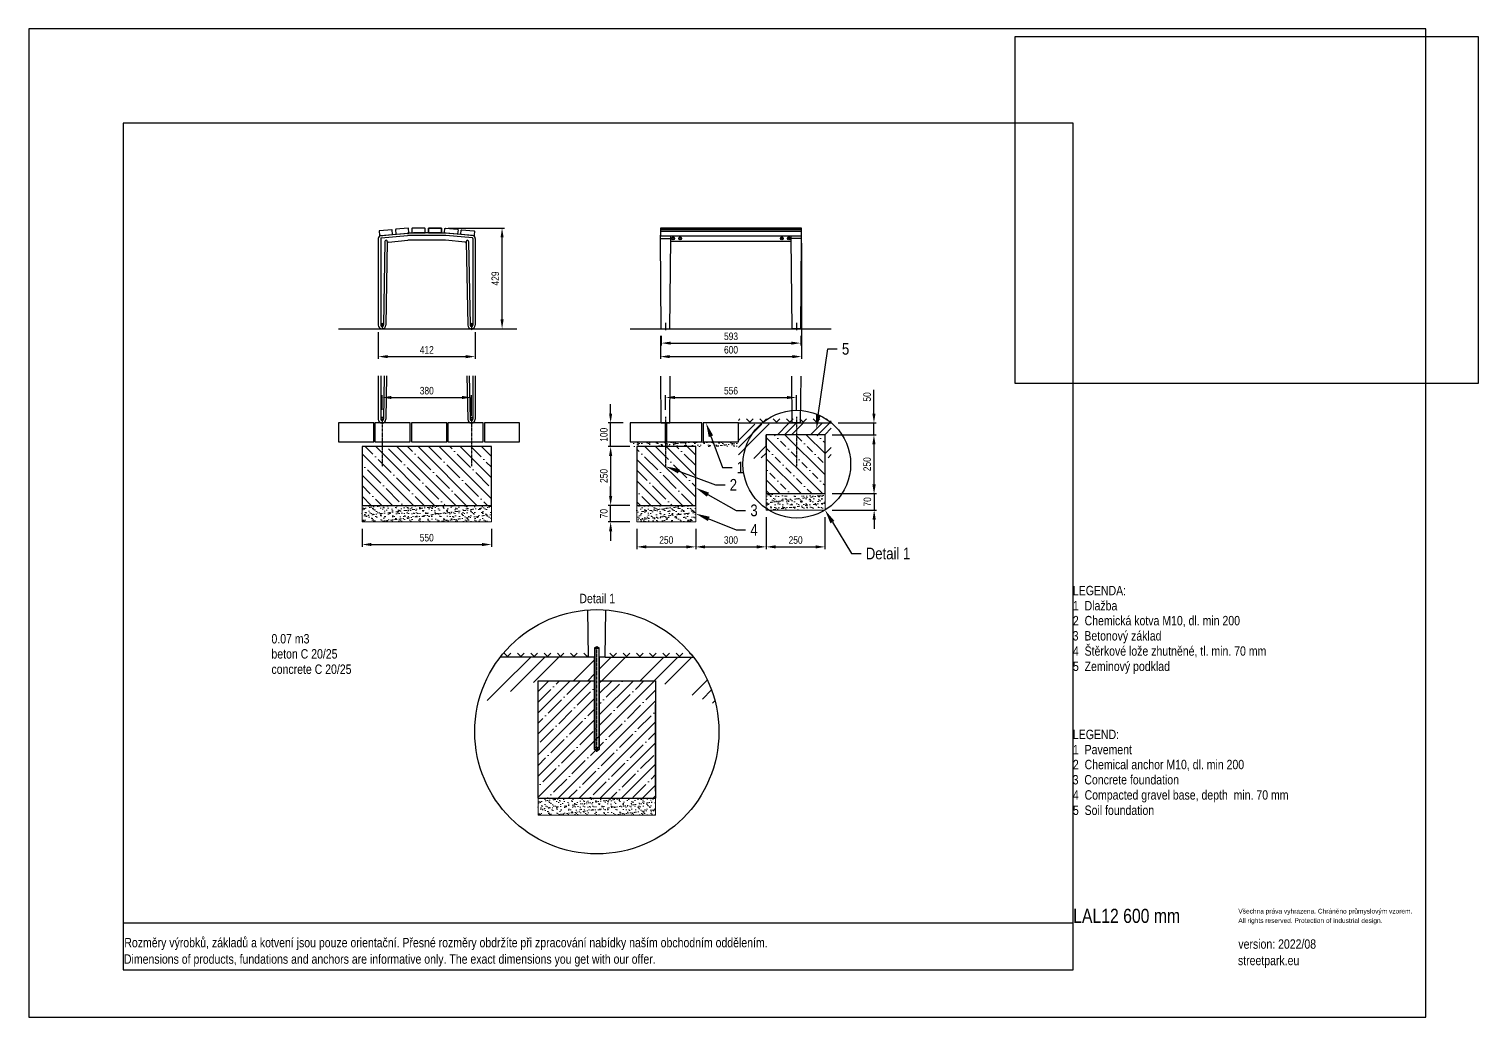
# Model space of a CAD drawing. Header units: millimetres. Extents: x 16944 to 23106, y 3085 to 7285.
import ezdxf
from ezdxf import colors
from ezdxf.entities.mleader import LeaderData, LeaderLine
from ezdxf.lldxf.tags import DXFTag
from ezdxf.math import Vec2, Vec3

# ---------------------------------------------------------------- set-up
doc = ezdxf.new("R2010")
doc.units = ezdxf.units.MM
doc.header["$LTSCALE"] = 0.3
doc.linetypes.add('DashDot', pattern=[15, 9, -3, 0, -3])
doc.layers.add('Nekreslit', color=6, linetype='Continuous', plot=False)
doc.layers.add('SRAFY', color=251, linetype='Continuous', lineweight=13)
doc.styles.add('SEACAD_Arial', font='arial.ttf', dxfattribs={"width": 0.8})
tags = doc.linetypes.add('HIDDEN2', pattern=[4.7625, 3.175, -1.5875]).pattern_tags.tags
tags[6:7] = [DXFTag(74, 4), DXFTag(75, 0), DXFTag(340, '0'), DXFTag(46, 0.0), DXFTag(50, 0.0), DXFTag(44, 0.0), DXFTag(45, 0.0)]
tags[4:5] = [DXFTag(74, 4), DXFTag(75, 0), DXFTag(340, '0'), DXFTag(46, 0.0), DXFTag(50, 0.0), DXFTag(44, 0.0), DXFTag(45, 0.0)]
doc.dimstyles.new('ISO-25', dxfattribs={"dimtxt": 1.6, "dimasz": 2, "dimexe": 0.5, "dimexo": 1.5, "dimtad": 1, "dimdec": 0, "dimtxsty": 'SEACAD_Arial', "dimcen": 2, "dimadec": 0, "dimazin": 0, "dimtfac": 1, "dimtdec": 0, "dimtmove": 0, "dimatfit": 3, "dimfxl": 1, "dimarcsym": 0})
picture_1 = doc.add_image_def('image1.jpg', size_in_pixel=(1600, 1200))

# ---------------------------------------------------------------- blocks, each defined once
blk = doc.blocks.new('*D159')
at = {"color": 0, "lineweight": -2, "transparency": 16777216}
for p, q in [((18445.7, 5666.5), (18445.7, 5728.8)), ((18485.7, 5718.8), (18785.9, 5718.8)), ((18825.9, 5640.4), (18825.9, 5728.8))]:
    blk.add_line(p, q, dxfattribs=at)
at = {"color": 0, "transparency": 16777216}
for points in [[(18485.7, 5725.5), (18485.7, 5712.1), (18445.7, 5718.8)], [(18785.9, 5725.5), (18785.9, 5712.1), (18825.9, 5718.8)]]:
    blk.add_solid(points, dxfattribs=at)
at = {"layer": 'Defpoints', "color": 0, "transparency": 16777216}
for p in [(18825.9, 5718.8), (18445.7, 5636.5), (18825.9, 5610.4)]:
    blk.add_point(p, dxfattribs=at)
at = {"color": 0, "transparency": 16777216, "insert": (18635.8, 5747.6), "char_height": 32, "attachment_point": 5, "style": 'SEACAD_Arial'}
blk.add_mtext('380', dxfattribs=at)
blk = doc.blocks.new('*D160')
at = {"color": 0, "lineweight": -2, "transparency": 16777216}
for p, q in [((18360.7, 5160.1), (18360.7, 5083.8)), ((18910.7, 5160.1), (18910.7, 5083.8)), ((18400.7, 5093.8), (18870.7, 5093.8))]:
    blk.add_line(p, q, dxfattribs=at)
at = {"color": 0, "transparency": 16777216}
for points in [[(18400.7, 5100.5), (18400.7, 5087.1), (18360.7, 5093.8)], [(18870.7, 5100.5), (18870.7, 5087.1), (18910.7, 5093.8)]]:
    blk.add_solid(points, dxfattribs=at)
at = {"layer": 'Defpoints', "color": 0, "transparency": 16777216}
for p in [(18360.7, 5190.1), (18910.7, 5190.1), (18910.7, 5093.8)]:
    blk.add_point(p, dxfattribs=at)
at = {"color": 0, "transparency": 16777216, "insert": (18635.7, 5122.7), "char_height": 32, "attachment_point": 5, "style": 'SEACAD_Arial'}
blk.add_mtext('550', dxfattribs=at)
blk = doc.blocks.new('*D161')
at = {"color": 0, "lineweight": -2, "transparency": 16777216}
for p, q in [((19651.2, 5666.5), (19651.2, 5728.8)), ((19691.2, 5718.8), (20167.6, 5718.8)), ((20207.6, 5666.5), (20207.6, 5728.8))]:
    blk.add_line(p, q, dxfattribs=at)
at = {"color": 0, "transparency": 16777216}
for points in [[(19691.2, 5725.5), (19691.2, 5712.1), (19651.2, 5718.8)], [(20167.6, 5725.5), (20167.6, 5712.1), (20207.6, 5718.8)]]:
    blk.add_solid(points, dxfattribs=at)
at = {"layer": 'Defpoints', "color": 0, "transparency": 16777216}
for p in [(20207.6, 5718.8), (19651.2, 5636.5), (20207.6, 5636.5)]:
    blk.add_point(p, dxfattribs=at)
at = {"color": 0, "transparency": 16777216, "insert": (19929.4, 5747.6), "char_height": 32, "attachment_point": 5, "style": 'SEACAD_Arial'}
blk.add_mtext('556', dxfattribs=at)
blk = doc.blocks.new('*D162')
at = {"color": 0, "lineweight": -2, "transparency": 16777216}
for p, q in [((20359.2, 5560.1), (20547.2, 5560.1)), ((20537.2, 5520.1), (20537.2, 5350.1)), ((20359.2, 5310.1), (20547.2, 5310.1))]:
    blk.add_line(p, q, dxfattribs=at)
at = {"color": 0, "transparency": 16777216}
for points in [[(20530.5, 5520.1), (20543.9, 5520.1), (20537.2, 5560.1)], [(20530.5, 5350.1), (20543.9, 5350.1), (20537.2, 5310.1)]]:
    blk.add_solid(points, dxfattribs=at)
at = {"layer": 'Defpoints', "color": 0, "transparency": 16777216}
for p in [(20329.2, 5560.1), (20329.2, 5310.1), (20537.2, 5310.1)]:
    blk.add_point(p, dxfattribs=at)
at = {"color": 0, "transparency": 16777216, "insert": (20508.4, 5435.1), "char_height": 32, "attachment_point": 5, "rotation": 90, "style": 'SEACAD_Arial'}
blk.add_mtext('250', dxfattribs=at)
blk = doc.blocks.new('*D163')
at = {"color": 0, "lineweight": -2, "transparency": 16777216}
for p, q in [((20538.2, 5350.1), (20538.2, 5390.1)), ((20359.2, 5310.1), (20548.2, 5310.1)), ((20538.2, 5310.1), (20538.2, 5240.1)), ((20359.2, 5240.1), (20548.2, 5240.1)), ((20538.2, 5200.1), (20538.2, 5160.1))]:
    blk.add_line(p, q, dxfattribs=at)
at = {"color": 0, "transparency": 16777216}
for points in [[(20531.5, 5350.1), (20544.9, 5350.1), (20538.2, 5310.1)], [(20531.5, 5200.1), (20544.9, 5200.1), (20538.2, 5240.1)]]:
    blk.add_solid(points, dxfattribs=at)
at = {"layer": 'Defpoints', "color": 0, "transparency": 16777216}
for p in [(20329.2, 5310.1), (20329.2, 5240.1), (20538.2, 5240.1)]:
    blk.add_point(p, dxfattribs=at)
at = {"color": 0, "transparency": 16777216, "insert": (20509.4, 5275.1), "char_height": 32, "attachment_point": 5, "rotation": 90, "style": 'SEACAD_Arial'}
blk.add_mtext('70', dxfattribs=at)
blk = doc.blocks.new('*D164')
at = {"color": 0, "lineweight": -2, "transparency": 16777216}
for p, q in [((19529.2, 5160.1), (19529.2, 5073.8)), ((19779.2, 5160.1), (19779.2, 5073.8)), ((19569.2, 5083.8), (19739.2, 5083.8))]:
    blk.add_line(p, q, dxfattribs=at)
at = {"color": 0, "transparency": 16777216}
for points in [[(19569.2, 5090.5), (19569.2, 5077.1), (19529.2, 5083.8)], [(19739.2, 5090.5), (19739.2, 5077.1), (19779.2, 5083.8)]]:
    blk.add_solid(points, dxfattribs=at)
at = {"layer": 'Defpoints', "color": 0, "transparency": 16777216}
for p in [(19529.2, 5190.1), (19779.2, 5190.1), (19779.2, 5083.8)]:
    blk.add_point(p, dxfattribs=at)
at = {"color": 0, "transparency": 16777216, "insert": (19654.2, 5112.7), "char_height": 32, "attachment_point": 5, "style": 'SEACAD_Arial'}
blk.add_mtext('250', dxfattribs=at)
blk = doc.blocks.new('*D165')
at = {"color": 0, "lineweight": -2, "transparency": 16777216}
for p, q in [((20079.2, 5210.1), (20079.2, 5073.8)), ((20328.9, 5210.1), (20328.9, 5073.8)), ((20119.2, 5083.8), (20288.9, 5083.8))]:
    blk.add_line(p, q, dxfattribs=at)
at = {"color": 0, "transparency": 16777216}
for points in [[(20119.2, 5090.5), (20119.2, 5077.1), (20079.2, 5083.8)], [(20288.9, 5090.5), (20288.9, 5077.1), (20328.9, 5083.8)]]:
    blk.add_solid(points, dxfattribs=at)
at = {"layer": 'Defpoints', "color": 0, "transparency": 16777216}
for p in [(20079.2, 5240.1), (20328.9, 5240.1), (20328.9, 5083.8)]:
    blk.add_point(p, dxfattribs=at)
at = {"color": 0, "transparency": 16777216, "insert": (20204.1, 5112.7), "char_height": 32, "attachment_point": 5, "style": 'SEACAD_Arial'}
blk.add_mtext('250', dxfattribs=at)
blk = doc.blocks.new('*D166')
at = {"color": 0, "lineweight": -2, "transparency": 16777216}
for p, q in [((20079.2, 5210.1), (20079.2, 5073.8)), ((19779.2, 5160.1), (19779.2, 5073.8)), ((19819.2, 5083.8), (20039.2, 5083.8))]:
    blk.add_line(p, q, dxfattribs=at)
at = {"color": 0, "transparency": 16777216}
for points in [[(19819.2, 5090.5), (19819.2, 5077.1), (19779.2, 5083.8)], [(20039.2, 5090.5), (20039.2, 5077.1), (20079.2, 5083.8)]]:
    blk.add_solid(points, dxfattribs=at)
at = {"layer": 'Defpoints', "color": 0, "transparency": 16777216}
for p in [(20079.2, 5240.1), (19779.2, 5190.1), (20079.2, 5083.8)]:
    blk.add_point(p, dxfattribs=at)
at = {"color": 0, "transparency": 16777216, "insert": (19929.2, 5112.7), "char_height": 32, "attachment_point": 5, "style": 'SEACAD_Arial'}
blk.add_mtext('300', dxfattribs=at)
blk = doc.blocks.new('*D167')
at = {"color": 0, "lineweight": -2, "transparency": 16777216}
for p, q in [((20537.2, 5650.4), (20537.2, 5752)), ((20385.7, 5610.4), (20547.2, 5610.4)), ((20537.2, 5560.1), (20537.2, 5610.4)), ((20359.2, 5560.1), (20547.2, 5560.1)), ((20537.2, 5520.1), (20537.2, 5480.1))]:
    blk.add_line(p, q, dxfattribs=at)
at = {"color": 0, "transparency": 16777216}
for points in [[(20530.5, 5650.4), (20543.9, 5650.4), (20537.2, 5610.4)], [(20530.5, 5520.1), (20543.9, 5520.1), (20537.2, 5560.1)]]:
    blk.add_solid(points, dxfattribs=at)
at = {"layer": 'Defpoints', "color": 0, "transparency": 16777216}
for p in [(20355.7, 5610.4), (20537.2, 5610.4), (20329.2, 5560.1)]:
    blk.add_point(p, dxfattribs=at)
at = {"color": 0, "transparency": 16777216, "insert": (20508.4, 5721.2), "char_height": 32, "attachment_point": 5, "rotation": 90, "style": 'SEACAD_Arial'}
blk.add_mtext('50', dxfattribs=at)
blk = doc.blocks.new('*D168')
at = {"color": 0, "lineweight": -2, "transparency": 16777216}
for p, q in [((20229.7, 6374.4), (20229.7, 5882.5)), ((19629.2, 5980.4), (19629.2, 5882.5)), ((19669.2, 5892.5), (20189.7, 5892.5))]:
    blk.add_line(p, q, dxfattribs=at)
at = {"color": 0, "transparency": 16777216}
for points in [[(19669.2, 5899.2), (19669.2, 5885.9), (19629.2, 5892.5)], [(20189.7, 5899.2), (20189.7, 5885.9), (20229.7, 5892.5)]]:
    blk.add_solid(points, dxfattribs=at)
at = {"layer": 'Defpoints', "color": 0, "transparency": 16777216}
for p in [(20229.7, 6404.4), (19629.2, 6010.4), (20229.7, 5892.5)]:
    blk.add_point(p, dxfattribs=at)
at = {"color": 0, "transparency": 16777216, "insert": (19929.5, 5921.4), "char_height": 32, "attachment_point": 5, "style": 'SEACAD_Arial'}
blk.add_mtext('600', dxfattribs=at)
blk = doc.blocks.new('*D169')
at = {"color": 0, "lineweight": -2, "transparency": 16777216}
for p, q in [((19633.2, 5980.4), (19633.2, 5939.9)), ((20225.7, 5980.4), (20225.7, 5939.9)), ((19673.2, 5949.9), (20185.7, 5949.9))]:
    blk.add_line(p, q, dxfattribs=at)
at = {"color": 0, "transparency": 16777216}
for points in [[(19673.2, 5956.5), (19673.2, 5943.2), (19633.2, 5949.9)], [(20185.7, 5956.5), (20185.7, 5943.2), (20225.7, 5949.9)]]:
    blk.add_solid(points, dxfattribs=at)
at = {"layer": 'Defpoints', "color": 0, "transparency": 16777216}
for p in [(19633.2, 6010.4), (20225.7, 6010.4), (20225.7, 5949.9)]:
    blk.add_point(p, dxfattribs=at)
at = {"color": 0, "transparency": 16777216, "insert": (19929.5, 5978.7), "char_height": 32, "attachment_point": 5, "style": 'SEACAD_Arial'}
blk.add_mtext('593', dxfattribs=at)
blk = doc.blocks.new('*D170')
at = {"color": 0, "lineweight": -2, "transparency": 16777216}
for p, q in [((18429.8, 5996.4), (18429.8, 5882.5)), ((18841.8, 5996.4), (18841.8, 5882.5)), ((18469.8, 5892.5), (18801.8, 5892.5))]:
    blk.add_line(p, q, dxfattribs=at)
at = {"color": 0, "transparency": 16777216}
for points in [[(18469.8, 5899.2), (18469.8, 5885.9), (18429.8, 5892.5)], [(18801.8, 5899.2), (18801.8, 5885.9), (18841.8, 5892.5)]]:
    blk.add_solid(points, dxfattribs=at)
at = {"layer": 'Defpoints', "color": 0, "transparency": 16777216}
for p in [(18429.8, 6026.4), (18841.8, 6026.4), (18841.8, 5892.5)]:
    blk.add_point(p, dxfattribs=at)
at = {"color": 0, "transparency": 16777216, "insert": (18635.8, 5921.1), "char_height": 32, "attachment_point": 5, "style": 'SEACAD_Arial'}
blk.add_mtext('412', dxfattribs=at)
blk = doc.blocks.new('*D171')
at = {"color": 0, "lineweight": -2, "transparency": 16777216}
for p, q in [((18726.8, 6439.1), (18966, 6439.1)), ((18956, 6050.4), (18956, 6399.1)), ((18855.9, 6010.4), (18966, 6010.4))]:
    blk.add_line(p, q, dxfattribs=at)
at = {"color": 0, "transparency": 16777216}
for points in [[(18949.4, 6399.1), (18962.7, 6399.1), (18956, 6439.1)], [(18949.4, 6050.4), (18962.7, 6050.4), (18956, 6010.4)]]:
    blk.add_solid(points, dxfattribs=at)
at = {"layer": 'Defpoints', "color": 0, "transparency": 16777216}
for p in [(18696.8, 6439.1), (18956, 6439.1), (18825.9, 6010.4)]:
    blk.add_point(p, dxfattribs=at)
at = {"color": 0, "transparency": 16777216, "insert": (18927.2, 6224.8), "char_height": 32, "attachment_point": 5, "rotation": 90, "style": 'SEACAD_Arial'}
blk.add_mtext('429', dxfattribs=at)
blk = doc.blocks.new('*D172')
at = {"color": 0, "lineweight": -2, "transparency": 16777216}
for p, q in [((19417.6, 5650.4), (19417.6, 5690.4)), ((19470.7, 5610.4), (19407.6, 5610.4)), ((19417.6, 5510.4), (19417.6, 5610.4)), ((19499.2, 5510.4), (19407.6, 5510.4)), ((19417.6, 5470.4), (19417.6, 5430.4))]:
    blk.add_line(p, q, dxfattribs=at)
at = {"color": 0, "transparency": 16777216}
for points in [[(19411, 5650.4), (19424.3, 5650.4), (19417.6, 5610.4)], [(19411, 5470.4), (19424.3, 5470.4), (19417.6, 5510.4)]]:
    blk.add_solid(points, dxfattribs=at)
at = {"layer": 'Defpoints', "color": 0, "transparency": 16777216}
for p in [(19417.6, 5610.4), (19500.7, 5610.4), (19529.2, 5510.4)]:
    blk.add_point(p, dxfattribs=at)
at = {"color": 0, "transparency": 16777216, "insert": (19388.8, 5560.4), "char_height": 32, "attachment_point": 5, "rotation": 90, "style": 'SEACAD_Arial'}
blk.add_mtext('100', dxfattribs=at)
blk = doc.blocks.new('*D173')
at = {"color": 0, "lineweight": -2, "transparency": 16777216}
for p, q in [((19499.2, 5510.4), (19407.6, 5510.4)), ((19417.6, 5470.4), (19417.6, 5300.1)), ((19499.2, 5260.1), (19407.6, 5260.1))]:
    blk.add_line(p, q, dxfattribs=at)
at = {"color": 0, "transparency": 16777216}
for points in [[(19411, 5470.4), (19424.3, 5470.4), (19417.6, 5510.4)], [(19411, 5300.1), (19424.3, 5300.1), (19417.6, 5260.1)]]:
    blk.add_solid(points, dxfattribs=at)
at = {"layer": 'Defpoints', "color": 0, "transparency": 16777216}
for p in [(19529.2, 5510.4), (19417.6, 5260.1), (19529.2, 5260.1)]:
    blk.add_point(p, dxfattribs=at)
at = {"color": 0, "transparency": 16777216, "insert": (19388.8, 5385.3), "char_height": 32, "attachment_point": 5, "rotation": 90, "style": 'SEACAD_Arial'}
blk.add_mtext('250', dxfattribs=at)
blk = doc.blocks.new('*D174')
at = {"color": 0, "lineweight": -2, "transparency": 16777216}
for p, q in [((19417.6, 5300.1), (19417.6, 5340.1)), ((19499.2, 5260.1), (19407.6, 5260.1)), ((19417.6, 5190.1), (19417.6, 5260.1)), ((19499.2, 5190.1), (19407.6, 5190.1)), ((19417.6, 5150.1), (19417.6, 5110.1))]:
    blk.add_line(p, q, dxfattribs=at)
at = {"color": 0, "transparency": 16777216}
for points in [[(19411, 5300.1), (19424.3, 5300.1), (19417.6, 5260.1)], [(19411, 5150.1), (19424.3, 5150.1), (19417.6, 5190.1)]]:
    blk.add_solid(points, dxfattribs=at)
at = {"layer": 'Defpoints', "color": 0, "transparency": 16777216}
for p in [(19417.6, 5260.1), (19529.2, 5260.1), (19529.2, 5190.1)]:
    blk.add_point(p, dxfattribs=at)
at = {"color": 0, "transparency": 16777216, "insert": (19388.8, 5225.1), "char_height": 32, "attachment_point": 5, "rotation": 90, "style": 'SEACAD_Arial'}
blk.add_mtext('70', dxfattribs=at)

msp = doc.modelspace()

# ---------------------------------------------------------------- hatches: boundary and pattern name
at = {"layer": 'SRAFY'}
h = msp.add_hatch(dxfattribs=at)
h.set_pattern_fill('TERACO', color=256, scale=20)
h.set_pattern_definition([(45, (13165.257, 295.79), (-28.28427, 28.28427), [20, -20]), (135, (13221.826, 295.79), (-28.28427, -28.28427), [20, -20])])
h.paths.add_polyline_path([(19960.7, 5610.4), (19960.7, 5633.5), (20355.7, 5633.5), (20355.7, 5610.5)])
h = msp.add_hatch(dxfattribs=at)
h.set_pattern_fill('GOST_GROUND', color=256, scale=10)
h.set_pattern_definition([(45, (13165.26, 295.79), (141.4214, -9e-15), [200]), (45, (13195.26, 295.79), (141.4214, -9e-15), [200]), (45, (13225.26, 295.79), (141.4214, -9e-15), [200])])
h.paths.add_polyline_path([(20079.2, 5462.8), (19960.7, 5456.6), (19960.7, 5604.3), (20355.7, 5610.4), (20355.7, 5463), (20328.6, 5463), (20329.9, 5560.1), (20079.2, 5560.1)])
h = msp.add_hatch(dxfattribs=at)
h.set_pattern_fill('BETON-PROSTY', color=256, scale=0.8, angle=90)
h.set_pattern_definition([(135, (11361.006, 781.36), (-45.25483, -45.25483), []), (135, (11361.006, 826.61), (-67.88225, -22.6274), [32, -16, 0, -16])])
h.paths.add_polyline_path([(20329.2, 5560.1), (20079.2, 5560.1), (20079.2, 5310.1), (20329.2, 5310.1)])
h = msp.add_hatch(dxfattribs=at)
h.set_pattern_fill('ANSI35', color=256, scale=10, angle=90)
h.set_pattern_definition([(135, (12973.26, 0), (-44.9013, -44.9013), []), (135, (12973.26, 44.9), (-44.9013, -44.9013), [79.375, -15.875, 0, -15.875])])
h.paths.add_polyline_path([(18910.7, 5385.1), (18910.6, 5510.1), (18360.7, 5510.1), (18360.7, 5260.1), (18410.7, 5260.1), (18910.7, 5260.1)])
h = msp.add_hatch(dxfattribs=at)
h.set_pattern_fill('AR-SAND', color=256, scale=0.5)
h.set_pattern_definition([(37.5, (12965.257, 295.79), (-0.800016, 24.47066), [0, -19.304, 0, -21.59, 0, -20.6375]), (7.5, (12965.257, 295.79), (22.47616, 35.84126), [0, -10.414, 0, -17.399, 0, -6.6675]), (327.5, (12949.636, 295.79), (39.54962, 0.07186), [0, -6.35, 0, -22.86, 0, -29.845]), (317.5, (12949.636, 295.79), (38.17782, 11.14647), [0, -3.175, 0, -14.986, 0, -17.145])])
h.paths.add_polyline_path([(19500.7, 5530.4), (19500.7, 5510.5), (19531.2, 5510.4), (19651.2, 5510.3), (19651.2, 5530.4)])
h.paths.add_polyline_path([(19960.7, 5510.1), (19960.7, 5530.4), (19651.2, 5530.4), (19651.2, 5510.3), (19781.2, 5510.1)])
h = msp.add_hatch(dxfattribs=at)
h.set_pattern_fill('ANSI35', color=256, scale=10, angle=90)
h.set_pattern_definition([(135, (7023.26, 0), (-44.90128, -44.90128), []), (135, (7023.26, 44.9), (-44.90128, -44.90128), [79.375, -15.875, 0, -15.875])])
h.paths.add_polyline_path([(19779.2, 5390.4), (19779.2, 5510.1), (19529.2, 5510.1), (19529.2, 5260.1), (19779.2, 5260.1)])
h = msp.add_hatch(dxfattribs=at)
h.set_pattern_fill('AR-SAND', color=256, scale=0.5)
h.set_pattern_definition([(37.5, (11956.67, 781.355), (-0.800016, 24.47066), [0, -19.304, 0, -21.59, 0, -20.6375]), (7.5, (11956.67, 781.355), (22.47616, 35.84126), [0, -10.414, 0, -17.399, 0, -6.6675]), (327.5, (11941.049, 781.355), (39.54962, 0.07186), [0, -6.35, 0, -22.86, 0, -29.845]), (317.5, (11941.05, 781.355), (38.17782, 11.14647), [0, -3.175, 0, -14.986, 0, -17.145])])
h.paths.add_polyline_path([(20079.2, 5310.1), (20329.2, 5310.1), (20329.2, 5240.1), (20079.2, 5240.1)])
h = msp.add_hatch(dxfattribs=at)
h.set_pattern_fill('AR-SAND', color=256, scale=0.5)
h.set_pattern_definition([(37.5, (12973.257, 0), (-0.800016, 24.47066), [0, -19.304, 0, -21.59, 0, -20.6375]), (7.5, (12973.257, 0), (22.47616, 35.84126), [0, -10.414, 0, -17.399, 0, -6.6675]), (327.5, (12957.636, 0), (39.54962, 0.07186), [0, -6.35, 0, -22.86, 0, -29.845]), (317.5, (12957.636, 0), (38.17782, 11.14647), [0, -3.175, 0, -14.986, 0, -17.145])])
h.paths.add_polyline_path([(18909.7, 5190.1), (18909.7, 5260.1), (18360.1, 5260.1), (18360.1, 5190.1)])
h = msp.add_hatch(dxfattribs=at)
h.set_pattern_fill('AR-SAND', color=256, scale=0.5)
h.set_pattern_definition([(37.5, (7023.257, 0), (-0.800016, 24.470662), [0, -19.304, 0, -21.59, 0, -20.6375]), (7.5, (7023.257, 0), (22.476164, 35.841255), [0, -10.414, 0, -17.399, 0, -6.6675]), (327.5, (7007.636, 0), (39.54962, 0.07186), [0, -6.35, 0, -22.86, 0, -29.845]), (317.5, (7007.636, 0), (38.17782, 11.14647), [0, -3.175, 0, -14.986, 0, -17.145])])
h.paths.add_polyline_path([(19779.2, 5190.1), (19779.2, 5260.1), (19750.5, 5260.1), (19529.2, 5260.1), (19529.2, 5190.1)])
h = msp.add_hatch(dxfattribs=at)
h.set_pattern_fill('TERACO', color=256, scale=20)
h.set_pattern_definition([(45, (10663.274, -699.69), (-28.28427, 28.28427), [20, -20]), (135, (10719.843, -699.69), (-28.28427, -28.28427), [20, -20])])
h.paths.add_polyline_path([(18948, 4615), (18948, 4638), (19322.7, 4638), (19322.7, 4615)])
h = msp.add_hatch(dxfattribs=at)
h.set_pattern_fill('TERACO', color=256, scale=20)
h.set_pattern_definition([(45, (11112.4, -699.72), (-28.28427, 28.28427), [20, -20]), (135, (11168.97, -699.72), (-28.28427, -28.28427), [20, -20])])
h.paths.add_polyline_path([(19395.2, 4614.9), (19395.2, 4638), (19760.8, 4638), (19760.8, 4614.9)])
h = msp.add_hatch(dxfattribs=at)
h.set_pattern_fill('GOST_GROUND', color=256, scale=20)
h.set_pattern_definition([(45, (11880, 245.79), (282.8427, -2e-14), [400]), (45, (11940, 245.79), (282.8427, -2e-14), [400]), (45, (12000, 245.79), (282.8427, -2e-14), [400])])
edge = h.paths.add_edge_path()
edge.add_line((19349, 4615), (19327, 4615))
edge.add_line((19327, 4615), (18948, 4615))
edge.add_arc((19359, 4297.8), 519.1, 142.33693, 166.98753)
edge.add_line((18853.2, 4414.7), (19109, 4514.9))
edge.add_line((19109, 4514.9), (19349, 4514.9))
edge.add_line((19349, 4514.9), (19349, 4615))
edge = h.paths.add_edge_path()
edge.add_line((19769.9, 4615), (19391, 4615))
edge.add_line((19391, 4615), (19369, 4615))
edge.add_line((19369, 4615), (19369, 4514.9))
edge.add_line((19369, 4514.9), (19609, 4514.9))
edge.add_line((19609, 4514.9), (19864.8, 4414.7))
edge.add_arc((19359, 4297.8), 519.1, 13.01247, 37.66307)
h = msp.add_hatch(dxfattribs=at)
h.set_pattern_fill('ANSI35', color=256, scale=10)
h.set_pattern_definition([(45, (5940, 100.274), (-44.90128, 44.90128), []), (45, (5984.9, 100.274), (-44.90128, 44.90128), [79.375, -15.875, 0, -15.875])])
h.paths.add_polyline_path([(19609, 4514.9), (19371, 4514.9), (19371, 4323.9), (19359, 4317), (19347, 4323.9), (19347, 4514.9), (19109, 4514.9), (19109, 4014.9), (19609, 4014.9)])
h = msp.add_hatch(dxfattribs=at)
h.set_pattern_fill('AR-SAND', color=256, scale=0.5)
h.set_pattern_definition([(37.5, (13722.12, -1247.01), (-0.800016, 24.47066), [0, -19.304, 0, -21.59, 0, -20.6375]), (7.5, (13722.12, -1247.01), (22.47616, 35.84126), [0, -10.414, 0, -17.399, 0, -6.6675]), (327.5, (13706.5, -1247.01), (39.54962, 0.07186), [0, -6.35, 0, -22.86, 0, -29.845]), (317.5, (13706.5, -1247.01), (38.17782, 11.14647), [0, -3.175, 0, -14.986, 0, -17.145])])
h.paths.add_polyline_path([(19609, 3943.1), (19609, 4013.1), (19109, 4013.1), (19109, 3943.1)])

# ---------------------------------------------------------------- linework, layer by layer
for p, q in [((18440.8, 6407.1), (18553.2, 6416.9)), ((18692.2, 6418.1), (18579.4, 6418.1)), ((18692.2, 6408.1), (18579.4, 6408.1)), ((18830.8, 6407.1), (18718.3, 6416.9)), ((19629.2, 6394.7), (19629.2, 6408.4)), ((19631.2, 6425.2), (20227.7, 6425.2)), ((20229.7, 6394.7), (20229.7, 6408.7)), ((18429.8, 6395.1), (18429.8, 6026.4)), ((18439.8, 6395.1), (18439.8, 6026.4)), ((18441.6, 6397.1), (18554.1, 6407)), ((18458, 6382.1), (18451.8, 6026.3)), ((18468, 6381.9), (18461.8, 6026.2)), ((18472.5, 6379.7), (18555.8, 6387)), ((18692.2, 6388.1), (18579.4, 6388.1)), ((18799.1, 6379.7), (18715.7, 6387)), ((18829.9, 6397.1), (18717.5, 6407)), ((18803.5, 6381.9), (18809.8, 6026.2)), ((18813.5, 6382.1), (18819.8, 6026.3)), ((18831.8, 6395.1), (18831.8, 6026.4)), ((18841.8, 6395.1), (18841.8, 6026.4)), ((19633.2, 6010.4), (19629.2, 6394.7)), ((19631.2, 6394.4), (19671.2, 6394.4)), ((19669.2, 6010.4), (19673.2, 6394.7)), ((20185.9, 6382), (19673.1, 6382)), ((19673.2, 6404.4), (19673.2, 6406.4)), ((19673.2, 6394.7), (19673.2, 6404.4)), ((20185.7, 6404.4), (20185.7, 6406.4)), ((20229.7, 6404.4), (20185.7, 6404.4)), ((20185.7, 6394.7), (20185.7, 6404.4)), ((20189.7, 6010.4), (20185.7, 6394.7)), ((20227.2, 6394.4), (20187.2, 6394.4)), ((20225.7, 6010.4), (20229.7, 6394.7)), ((19633.2, 6010.4), (19669.2, 6010.4)), ((20225.7, 6010.4), (20189.7, 6010.4)), ((20225.7, 6010.4), (20189.7, 6010.4)), ((18429.8, 5810.4), (18429.8, 5626.4)), ((18439.8, 5810.4), (18439.8, 5626.4)), ((18455, 5810.4), (18451.8, 5626.3)), ((18465, 5810.4), (18461.8, 5626.2)), ((18806.5, 5810.4), (18809.8, 5626.2)), ((18816.5, 5810.4), (18819.8, 5626.3)), ((18831.8, 5810.4), (18831.8, 5626.4)), ((18841.8, 5810.4), (18841.8, 5626.4)), ((19633.1, 5610.4), (19631, 5810)), ((19669.1, 5610.4), (19671.1, 5810)), ((20189.6, 5610.4), (20187.5, 5810)), ((20225.6, 5610.4), (20227.7, 5810)), ((19633.1, 5610.4), (19669.1, 5610.4)), ((19960.7, 5610.4), (20355.7, 5610.4)), ((20225.6, 5610.4), (20189.6, 5610.4)), ((20079.2, 5510.1), (20079.2, 5560.4)), ((18260.7, 5530.4), (18402.6, 5530.4)), ((19323, 4615), (19320.9, 4815.5)), ((19395, 4615), (19397.1, 4815.5)), ((19349, 4654.1), (19359, 4659.8)), ((19350.6, 4655), (19349, 4653.4)), ((19349, 4653.4), (19369, 4653.4)), ((19350.6, 4655), (19350.5, 4229.7)), ((19367.4, 4655), (19350.6, 4655)), ((19359, 4659.8), (19369, 4654.1)), ((19367.4, 4655), (19367.4, 4229.7)), ((19367.4, 4655), (19369, 4653.4)), ((19323, 4615), (18948, 4615)), ((19349, 4615), (19323, 4615)), ((19349, 4231.3), (19349, 4615)), ((19395, 4615), (19369, 4615)), ((19369, 4231.3), (19369, 4615)), ((19395, 4615), (19769.9, 4615)), ((19109, 4414.7), (19109, 4514.7)), ((19347, 4223.7), (19359, 4216.7)), ((19349, 4231.3), (19350.5, 4229.7)), ((19349, 4231.3), (19369, 4231.3)), ((19359, 4216.7), (19371, 4223.7)), ((19369, 4231.3), (19367.4, 4229.7))]:
    msp.add_line(p, q)
at = {"color": 7, "linetype": 'Continuous'}
for p, q in [((18260.7, 6010.4), (19018.1, 6010.4)), ((19500.7, 6010.4), (20355.7, 6010.4)), ((18410.7, 5610.4), (18260.7, 5610.4)), ((18260.7, 5610.4), (18260.7, 5530.4)), ((18410.7, 5530.4), (18410.7, 5610.4)), ((18565.7, 5610.4), (18415.7, 5610.4)), ((18415.7, 5610.4), (18415.7, 5530.4)), ((18509.6, 5610.4), (18479.6, 5610.4)), ((18565.7, 5530.4), (18565.7, 5610.4)), ((18720.7, 5610.4), (18570.7, 5610.4)), ((18570.7, 5610.4), (18570.7, 5530.4)), ((18720.7, 5530.4), (18720.7, 5610.4)), ((18875.7, 5610.4), (18725.7, 5610.4)), ((18725.7, 5610.4), (18725.7, 5530.4)), ((18875.7, 5530.4), (18875.7, 5610.4)), ((19030.7, 5610.4), (18880.7, 5610.4)), ((18880.7, 5610.4), (18880.7, 5530.4)), ((19030.7, 5530.4), (19030.7, 5610.4)), ((19650.7, 5610.4), (19500.7, 5610.4)), ((19500.7, 5610.4), (19500.7, 5530.4)), ((19650.7, 5530.4), (19650.7, 5610.4)), ((19805.7, 5610.4), (19655.7, 5610.4)), ((19655.7, 5610.4), (19655.7, 5530.4)), ((19805.7, 5530.4), (19805.7, 5610.4)), ((19960.7, 5610.4), (19810.7, 5610.4)), ((19810.7, 5610.4), (19810.7, 5530.4)), ((19960.7, 5530.4), (19960.7, 5610.4)), ((18260.7, 5530.4), (18410.7, 5530.4)), ((18415.7, 5530.4), (18565.7, 5530.4)), ((18570.7, 5530.4), (18720.7, 5530.4)), ((18725.7, 5530.4), (18875.7, 5530.4)), ((18880.7, 5530.4), (19030.7, 5530.4)), ((19500.7, 5530.4), (19650.7, 5530.4)), ((19655.7, 5530.4), (19805.7, 5530.4)), ((19810.7, 5530.4), (19960.7, 5530.4)), ((19109, 4014.9), (19109, 4514.9)), ((19109, 4514.9), (19349, 4514.9)), ((19369, 4514.9), (19609, 4514.9)), ((19609, 4514.9), (19609, 4014.9)), ((19609, 4293.7), (19609, 4413.7)), ((19609, 4045.4), (19609, 4413.7)), ((19109, 4014.9), (19609, 4014.9))]:
    msp.add_line(p, q, dxfattribs=at)
at = {"color": 7, "linetype": 'DashDot', "ltscale": 0.1}
for p, q in [((18445.8, 6036.4), (18445.8, 6007.3)), ((18825.9, 6036.4), (18825.9, 6005.4))]:
    msp.add_line(p, q, dxfattribs=at)
at = {"linetype": 'DashDot', "ltscale": 0.1}
for p, q in [((19651.2, 6036.5), (19651.2, 6005.5)), ((20207.7, 6036.5), (20207.7, 6005.5))]:
    msp.add_line(p, q, dxfattribs=at)
at = {"linetype": 'DashDot', "lineweight": 30}
for p, q in [((18445.7, 5636.5), (18445.7, 5425.8)), ((18825.9, 5636.4), (18825.9, 5425.8)), ((19651.2, 5636.5), (19651.2, 5425.8)), ((20207.6, 5636.5), (20207.6, 5425.8))]:
    msp.add_line(p, q, dxfattribs=at)
at = {"lineweight": 15}
for p, q in [((19349, 4654.1), (19349, 4615)), ((19369, 4615), (19369, 4654.1))]:
    msp.add_line(p, q, dxfattribs=at)
at = {"color": 7, "linetype": 'DashDot', "lineweight": 30}
msp.add_line((19359, 4212.9), (19359, 4660.8), dxfattribs=at)
at = {"color": 7, "linetype": 'HIDDEN2'}
for p, q in [((19347, 4615), (19347, 4414.7)), ((19371, 4414.7), (19371, 4615)), ((19347, 4414.7), (19347, 4223.7)), ((19371, 4223.7), (19371, 4414.7)), ((19347, 4223.7), (19371, 4223.7)), ((19367.4, 4229.7), (19350.5, 4229.7))]:
    msp.add_line(p, q, dxfattribs=at)
at = {"color": 0}
for points in [[(18436.8, 6406.7), (18488.6, 6411.3, 0.414214), (18490.4, 6413.4), (18488.9, 6430.4, 0.414214), (18486.7, 6432.2), (18434.9, 6427.6, 0.414214), (18433.1, 6425.5), (18434.6, 6408.5, 0.414214)], [(18506.5, 6412.8), (18558.3, 6417.4, 0.414214), (18560.1, 6419.5), (18558.6, 6436.5, 0.414214), (18556.5, 6438.3), (18504.7, 6433.7, 0.414214), (18502.9, 6431.6), (18504.3, 6414.6, 0.414214)], [(18574.8, 6418.1), (18626.8, 6418.1, 0.414214), (18628.8, 6420.1), (18628.8, 6437.1, 0.414214), (18626.8, 6439.1), (18574.8, 6439.1, 0.414214), (18572.8, 6437.1), (18572.8, 6420.1, 0.414214)], [(18644.8, 6418.1), (18696.8, 6418.1, 0.414214), (18698.8, 6420.1), (18698.8, 6437.1, 0.414214), (18696.8, 6439.1), (18644.8, 6439.1, 0.414214), (18642.8, 6437.1), (18642.8, 6420.1, 0.414214)], [(18696.8, 6418.1), (18644.8, 6418.1, -0.414214), (18642.8, 6420.1), (18642.8, 6437.1, -0.414214), (18644.8, 6439.1), (18696.8, 6439.1, -0.414214), (18698.8, 6437.1), (18698.8, 6420.1, -0.414214)], [(18765.1, 6412.8), (18713.2, 6417.4, -0.414214), (18711.4, 6419.5), (18712.9, 6436.5, -0.414214), (18715.1, 6438.3), (18766.9, 6433.7, -0.414214), (18768.7, 6431.6), (18767.2, 6414.6, -0.414214)], [(18834.8, 6406.7), (18783, 6411.3, -0.414214), (18781.2, 6413.4), (18782.6, 6430.4, -0.414214), (18784.8, 6432.2), (18836.6, 6427.6, -0.414214), (18838.4, 6425.5), (18837, 6408.5, -0.414214)]]:
    msp.add_lwpolyline(points, format="xyb", close=True, dxfattribs=at)
for points in [[(20229.7, 6432.4), (20229.7, 6436.7, 0.414214), (20227.7, 6438.7), (19631.2, 6438.7, 0.414214), (19629.2, 6436.7), (19629.2, 6432.4)], [(20229.7, 6429.8), (20229.7, 6435.8, 0.414214), (20227.7, 6437.8), (19631.2, 6437.8, 0.414214), (19629.2, 6435.8), (19629.2, 6429.8)]]:
    msp.add_lwpolyline(points, format="xyb")
msp.add_lwpolyline([(19631.2, 6406.4), (20227.7, 6406.4, 0.414214), (20229.7, 6408.4), (20229.7, 6429.8, 0.414214), (20227.7, 6431.8), (19631.2, 6431.8, 0.412818), (19629.2, 6429.8), (19629.2, 6408.4, 0.414214)], format="xyb", close=True)
for points in [[(19681.7, 6397.1), (19680.2, 6394.5), (19681.7, 6391.9), (19684.7, 6391.9), (19686.2, 6394.5), (19684.7, 6397.1), (19681.7, 6397.1)], [(19711.7, 6397.1), (19710.2, 6394.5), (19711.7, 6391.9), (19714.7, 6391.9), (19716.2, 6394.5), (19714.7, 6397.1), (19711.7, 6397.1)], [(20147.2, 6397.1), (20148.7, 6394.5), (20147.2, 6391.9), (20144.2, 6391.9), (20142.7, 6394.5), (20144.2, 6397.1), (20147.2, 6397.1)], [(20177.2, 6397.1), (20178.7, 6394.5), (20177.2, 6391.9), (20174.2, 6391.9), (20172.7, 6394.5), (20174.2, 6397.1), (20177.2, 6397.1)]]:
    msp.add_lwpolyline(points)
for points in [[(20079.2, 5310.1), (20329.2, 5310.1), (20329.2, 5560.1), (20079.2, 5560.1)], [(18360.7, 5260.1), (18910.7, 5260.1), (18910.6, 5510.1), (18360.6, 5510.4)], [(19529.2, 5260.1), (19779.2, 5260.1), (19779.2, 5510.1), (19529.2, 5510.4)]]:
    msp.add_lwpolyline(points, close=True)
for centre, radius in [((19683.2, 6394.5), 6), ((19713.2, 6394.5), 6), ((20145.7, 6394.5), 6), ((20175.7, 6394.5), 6), ((20209.2, 5435.4), 229)]:
    msp.add_circle(centre, radius)
at = {"color": 7, "linetype": 'Continuous'}
for centre, radius in [((18494.6, 5610.4), 0.01), ((19010.7, 5610.4), 0.01), ((20211.2, 5610.5), 0.01), ((20355.7, 5610.4), 0.01), ((20355.7, 5610.4), 0.01), ((18402.7, 5260.1), 0.01), ((19781.2, 5260.1), 0.01), ((20081.2, 5260.1), 0.01), ((20081.2, 5260.1), 0.01), ((19359, 4297.8), 519.1)]:
    msp.add_circle(centre, radius, dxfattribs=at)
for centre, radius, start, end in [((18579.4, 6118.1), 300, 90, 95), ((18579.4, 6118.1), 290, 90, 95), ((18692.2, 6118.1), 300, 85, 90), ((18692.2, 6118.1), 290, 85, 90), ((18441.8, 6395.1), 12, 95, 180), ((18441.8, 6395.1), 2, 95, 180), ((18463, 6382), 5, 358.00165, 179), ((18472.9, 6374.7), 5, 95, 179.00012), ((18579.4, 6118.1), 270, 90, 95), ((18692.2, 6118.1), 270, 85, 90), ((18798.7, 6374.7), 5, 0.99988, 85), ((18808.5, 6382), 5, 1, 181.99835), ((18829.8, 6395.1), 2, 0, 85), ((18829.8, 6395.1), 12, 0, 85), ((19683.2, 6395.5), 6, 355.21981, 184.78019), ((19713.2, 6395.5), 6, 355.21981, 184.78019), ((20145.7, 6395.5), 6, 355.21981, 184.78019), ((20175.7, 6395.5), 6, 355.21981, 184.78019), ((18445.8, 6026.4), 16, 180, 359), ((18445.8, 6026.4), 6, 180, 359), ((18825.8, 6026.4), 16, 181, 360), ((18825.8, 6026.4), 6, 181, 0), ((18445.8, 5626.4), 16, 180, 359), ((18445.8, 5626.4), 6, 180, 359), ((18825.8, 5626.4), 16, 181, 0), ((18825.8, 5626.4), 6, 181, 0)]:
    msp.add_arc(centre, radius, start, end)
at = {"layer": 'Nekreslit'}
msp.add_line((17344.4, 3485.3), (21384.4, 3485.3), dxfattribs=at)
for points in [[(16944.4, 3085.3), (22884.4, 3085.3), (22884.4, 7285.3), (16944.4, 7285.3)], [(17344.4, 3285.3), (21384.4, 3285.3), (21384.4, 6885.3), (17344.4, 6885.3)]]:
    msp.add_lwpolyline(points, close=True, dxfattribs=at)
at = {"layer": 'SRAFY'}
for p, q in [((20079.2, 5310.1), (20079.2, 5240.1)), ((20329.2, 5310.1), (20329.2, 5240.1)), ((18360.7, 5260.1), (18360.7, 5190.1)), ((18910.7, 5260.1), (18910.7, 5190.1)), ((19529.2, 5260.1), (19529.2, 5190.1)), ((19779.2, 5260.1), (19779.2, 5190.1)), ((20079.2, 5240.1), (20329.2, 5240.1)), ((18360.7, 5190.1), (18910.7, 5190.1)), ((19529.2, 5190.1), (19779.2, 5190.1)), ((19109, 4014.9), (19109, 3943.1)), ((19609, 4014.9), (19609, 3943.1)), ((19109, 3943.1), (19609, 3943.1))]:
    msp.add_line(p, q, dxfattribs=at)

# ---------------------------------------------------------------- texts
at = {"style": 'SEACAD_Arial', "width": 0.8}
for s, height, p in [('LEGENDA:', 40, (21383.3, 4878.1)), ('1  Dlažba', 40, (21383.3, 4813.8)), ('2  Chemická kotva M10, dl. min 200', 40, (21383.3, 4750.3)), ('0.07 m3', 40, (17975.4, 4673.2)), ('3  Betonový základ', 40, (21382.2, 4685.8)), ('beton C 20/25', 40, (17975.4, 4609)), ('4  Štěrkové lože zhutněné, tl. min. 70 mm', 40, (21383.3, 4621.1)), ('concrete C 20/25', 40, (17975.4, 4543.8)), ('5  Zeminový podklad', 40, (21383.3, 4556.1)), ('LEGEND:', 40, (21383.3, 4266.4)), ('1  Pavement', 40, (21383.3, 4202.1)), ('2  Chemical anchor M10, dl. min 200', 40, (21383.3, 4138.6)), ('3  Concrete foundation', 40, (21382.2, 4074)), ('4  Compacted gravel base, depth  min. 70 mm', 40, (21383.3, 4009.3)), ('5  Soil foundation', 40, (21383.3, 3944.3)), ('LAL12 600 mm ', 60, (21384.4, 3485.3)), ('Všechna práva vyhrazena. Chráněno průmyslovým vzorem.', 20, (22086.7, 3525.3)), ('All rights reserved. Protection of industrial design.', 20, (22086.7, 3485.3)), ('Rozměry výrobků, základů a kotvení jsou pouze orientační. Přesné rozměry obdržíte při zpracování nabídky naším obchodním oddělením.', 39.9982, (17349.8, 3381.6)), ('version: 2022/08', 40, (22086.7, 3375.5)), ('Dimensions of products, fundations and anchors are informative only. The exact dimensions you get with our offer.', 39.9982, (17348.2, 3311.7)), ('streetpark.eu', 40, (22085.1, 3305.6))]:
    msp.add_text(s, height=height, dxfattribs=at).set_placement(p)
at = {"insert": (19284.8, 4884.4), "char_height": 40, "attachment_point": 1, "style": 'SEACAD_Arial'}
msp.add_mtext_dynamic_manual_height_columns('Detail 1', width=226.121, gutter_width=200, heights=[0], dxfattribs=at)

# ---------------------------------------------------------------- dimensions: what is measured, and where the dimension line sits
for base, p1, p2, picture, middle in [((18956, 6439.1), (18825.9, 6010.4), (18696.8, 6439.1), '*D171', (18927.2, 6224.8)), ((20537.2, 5610.4), (20329.2, 5560.1), (20355.7, 5610.4), '*D167', (20508.4, 5721.2)), ((19417.6, 5610.4), (19529.2, 5510.4), (19500.7, 5610.4), '*D172', (19388.8, 5560.4)), ((19417.6, 5260.1), (19529.2, 5510.4), (19529.2, 5260.1), '*D173', (19388.8, 5385.3)), ((19417.6, 5260.1), (19529.2, 5190.1), (19529.2, 5260.1), '*D174', (19388.8, 5225.1))]:
    dim = msp.add_linear_dim(base=base, p1=p1, p2=p2, angle=90, dimstyle='ISO-25')
    dim.commit()
    dim.dimension.update_dxf_attribs({"geometry": picture, "text_midpoint": middle})
for base, p1, p2, override, picture, middle in [((20229.7247, 5892.5289), (19629.2074, 6010.4477), (20229.7247, 6404.3723), {"dimrnd": 10}, '*D168', (19929.466, 5921.3672)), ((18825.9, 5718.8), (18445.7, 5636.5), (18825.9, 5610.4), {"dimscale": 0}, '*D159', (18635.8, 5747.6)), ((20207.6, 5718.8), (19651.2, 5636.5), (20207.6, 5636.5), {"dimscale": 0}, '*D161', (19929.4, 5747.6)), ((20079.2, 5083.8), (19779.2, 5190.1), (20079.2, 5240.1), {"dimscale": 0, "dimtix": 0, "dimtofl": 1, "dimtmove": 0, "dimatfit": 3}, '*D166', (19929.2, 5112.7)), ((20328.9, 5083.8), (20079.2, 5240.1), (20328.9, 5240.1), {"dimscale": 0, "dimtix": 0, "dimtofl": 1, "dimtmove": 0, "dimatfit": 3}, '*D165', (20204.1, 5112.7)), ((18910.7, 5093.8), (18360.7, 5190.1), (18910.7, 5190.1), {"dimscale": 0, "dimtix": 0, "dimtofl": 1, "dimtmove": 0, "dimatfit": 3}, '*D160', (18635.7, 5122.7)), ((19779.2, 5083.8), (19529.2, 5190.1), (19779.2, 5190.1), {"dimscale": 0, "dimtix": 0, "dimtofl": 1, "dimtmove": 0, "dimatfit": 3}, '*D164', (19654.2, 5112.7))]:
    dim = msp.add_linear_dim(base=base, p1=p1, p2=p2, dimstyle='ISO-25', override=override)
    dim.commit()
    dim.dimension.update_dxf_attribs({"geometry": picture, "text_midpoint": middle})
for base, p1, p2, picture, middle in [((18841.8, 5892.5), (18429.8, 6026.4), (18841.8, 6026.4), '*D170', (18635.8, 5921.1)), ((20225.7247, 5949.8696), (19633.2074, 6010.4477), (20225.7247, 6010.4477), '*D169', (19929.466, 5978.7189))]:
    dim = msp.add_linear_dim(base=base, p1=p1, p2=p2, dimstyle='ISO-25')
    dim.commit()
    dim.dimension.update_dxf_attribs({"geometry": picture, "text_midpoint": middle})
for base, p1, p2, override, picture, middle in [((20537.2, 5310.1), (20329.2, 5560.1), (20329.2, 5310.1), {"dimscale": 0}, '*D162', (20508.4, 5435.1)), ((20538.2, 5240.1), (20329.2, 5310.1), (20329.2, 5240.1), {"dimscale": 0, "dimtmove": 1}, '*D163', (20509.4, 5275.1))]:
    dim = msp.add_linear_dim(base=base, p1=p1, p2=p2, angle=90, dimstyle='ISO-25', override=override)
    dim.commit()
    dim.dimension.update_dxf_attribs({"geometry": picture, "text_midpoint": middle})

# ---------------------------------------------------------------- pictures from other files: only their frames are drawn
image = msp.add_image(picture_1, insert=(21137.9, 5777.7), size_in_units=(1967.9, 1475.9))
image.dxf.flags = 7

# ---------------------------------------------------------------- leaders
ml = msp.add_multileader_mtext('Standard')
ml.set_content('5', color=256, style='SEACAD_Arial')
ml.set_leader_properties()
ml.build(insert=Vec2(0, 0))
ml.multileader.update_dxf_attribs({"text_right_attachment_type": 6, "dogleg_length": 2, "arrow_head_size": 60, "scale": 20})
ctx = ml.context
ctx.base_point, ctx.scale, ctx.char_height, ctx.arrow_head_size, ctx.landing_gap_size, ctx.plane_origin = Vec3(20381.2, 5925.4), 20, 50, 60, 20, Vec3(20982.3, 5505.9)
ctx.right_attachment = 6
notes = []
notes.append((ctx, [(1, (1, 1, 0), (20341.2, 5925.4), (1, 0), 40, [(0, [(20292.2, 5584.6)], 0, [])])]))
ctx.mtext.insert, ctx.mtext.flow_direction = Vec3(20401.2, 5950.8), 5
ml = msp.add_multileader_mtext('Standard')
ml.set_content('1', color=256, style='SEACAD_Arial')
ml.set_leader_properties()
ml.build(insert=Vec2(0, 0))
ml.multileader.update_dxf_attribs({"text_right_attachment_type": 6, "dogleg_length": 2, "arrow_head_size": 60, "scale": 20})
ctx = ml.context
ctx.base_point, ctx.scale, ctx.char_height, ctx.arrow_head_size, ctx.landing_gap_size, ctx.plane_origin = Vec3(19933.7, 5421.3), 20, 50, 60, 20, Vec3(19730.7, 5610.4)
ctx.right_attachment = 6
notes.append((ctx, [(0, (1, 1, 0), (19893.7, 5421.3), (1, 0), 40, [(0, [(19823.3, 5610.4)], 0, [])])]))
ctx.mtext.insert, ctx.mtext.flow_direction = Vec3(19953.7, 5446.3), 5
ml = msp.add_multileader_mtext('Standard')
ml.set_content('2', color=256, style='SEACAD_Arial')
ml.set_leader_properties()
ml.build(insert=Vec2(0, 0))
ml.multileader.update_dxf_attribs({"text_right_attachment_type": 6, "dogleg_length": 2, "arrow_head_size": 60, "scale": 20})
ctx = ml.context
ctx.base_point, ctx.scale, ctx.char_height, ctx.arrow_head_size, ctx.landing_gap_size, ctx.plane_origin = Vec3(19904.1, 5347.4), 20, 50, 60, 20, Vec3(19651.2, 5425.8)
ctx.right_attachment = 6
notes.append((ctx, [(0, (1, 1, 0), (19864.1, 5347.4), (1, 0), 40, [(0, [(19651.2, 5425.8)], 0, [])])]))
ctx.mtext.insert, ctx.mtext.flow_direction = Vec3(19924.1, 5372.4), 5
ml = msp.add_multileader_mtext('Standard')
ml.set_content('3', color=256, style='SEACAD_Arial')
ml.set_leader_properties()
ml.build(insert=Vec2(0, 0))
ml.multileader.update_dxf_attribs({"text_right_attachment_type": 6, "dogleg_length": 2, "arrow_head_size": 60, "scale": 20})
ctx = ml.context
ctx.base_point, ctx.scale, ctx.char_height, ctx.arrow_head_size, ctx.landing_gap_size, ctx.plane_origin = Vec3(19991.7, 5238.4), 20, 50, 60, 20, Vec3(19648.2, 5213)
ctx.right_attachment = 6
notes.append((ctx, [(0, (1, 1, 0), (19951.7, 5238.4), (1, 0), 40, [(0, [(19779.2, 5335.1)], 0, [])])]))
ctx.mtext.insert, ctx.mtext.flow_direction = Vec3(20011.7, 5263.9), 5
ml = msp.add_multileader_mtext('Standard')
ml.set_content('Detail 1', color=256, style='SEACAD_Arial')
ml.set_leader_properties(lineweight=-3)
ml.build(insert=Vec2(0, 0))
ml.multileader.update_dxf_attribs({"text_right_attachment_type": 6, "dogleg_length": 2, "arrow_head_size": 60, "scale": 20})
ctx = ml.context
ctx.base_point, ctx.scale, ctx.char_height, ctx.arrow_head_size, ctx.landing_gap_size, ctx.plane_origin = Vec3(20482.5, 5055.4), 20, 50, 60, 20, Vec3(21687.3, 5637.1)
ctx.right_attachment = 6
notes.append((ctx, [(0, (1, 1, 0), (20442.5, 5055.4), (1, 0), 40, [(0, [(20329.2, 5240.3)], 0, [])])]))
ctx.mtext.insert, ctx.mtext.flow_direction = Vec3(20502.5, 5080.8), 5
ml = msp.add_multileader_mtext('Standard')
ml.set_content('4', color=256, style='SEACAD_Arial')
ml.set_leader_properties()
ml.build(insert=Vec2(0, 0))
ml.multileader.update_dxf_attribs({"text_right_attachment_type": 6, "dogleg_length": 2, "arrow_head_size": 60, "scale": 20})
ctx = ml.context
ctx.base_point, ctx.scale, ctx.char_height, ctx.arrow_head_size, ctx.landing_gap_size, ctx.plane_origin = Vec3(19991.7, 5155.8), 20, 50, 60, 20, Vec3(19569.1, 5266.2)
ctx.right_attachment = 6
notes.append((ctx, [(0, (1, 1, 0), (19951.7, 5155.8), (1, 0), 40, [(0, [(19779.2, 5225.1)], 0, [])])]))
ctx.mtext.insert, ctx.mtext.flow_direction = Vec3(20011.7, 5180.8), 5
for ctx, leaders in notes:
    for number, flags, end, landing, length, lines in leaders:
        leader = LeaderData()
        leader.index, (leader.has_last_leader_line, leader.has_dogleg_vector, leader.attachment_direction) = number, flags
        leader.last_leader_point, leader.dogleg_vector, leader.dogleg_length = Vec3(end), Vec3(landing), length
        for number, points, colour, breaks in lines:
            line = LeaderLine()
            line.index, line.vertices, line.color, line.breaks = number, Vec3.list(points), colors.encode_raw_color(colour), breaks
            leader.lines.append(line)
        ctx.leaders.append(leader)

doc.saveas('drawing.dxf')
